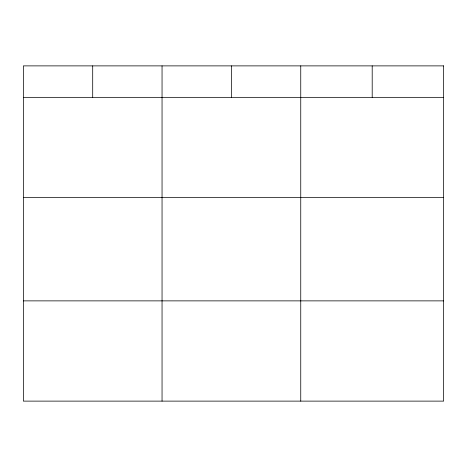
<?xml version="1.0" encoding="UTF-8"?>
<svg xmlns="http://www.w3.org/2000/svg" width="467" height="467" viewBox="0 0 467 467"><rect width="100%" height="100%" fill="white"/><g stroke="black" fill="none" stroke-linecap="round" stroke-linejoin="round"><path stroke-width="0.7" d="M23.35 97.346L443.65 97.346M23.35 197.588L443.65 197.588M23.35 300.871L443.65 300.871M372.199 65.882L372.199 97.346M300.748 65.882L300.748 401.118M231.398 65.882L231.398 97.346M162.049 65.882L162.049 401.118M92.7 65.882L92.7 97.346M443.65 65.882L23.35 65.882L23.35 401.118L443.65 401.118L443.65 65.882"/></g></svg>
